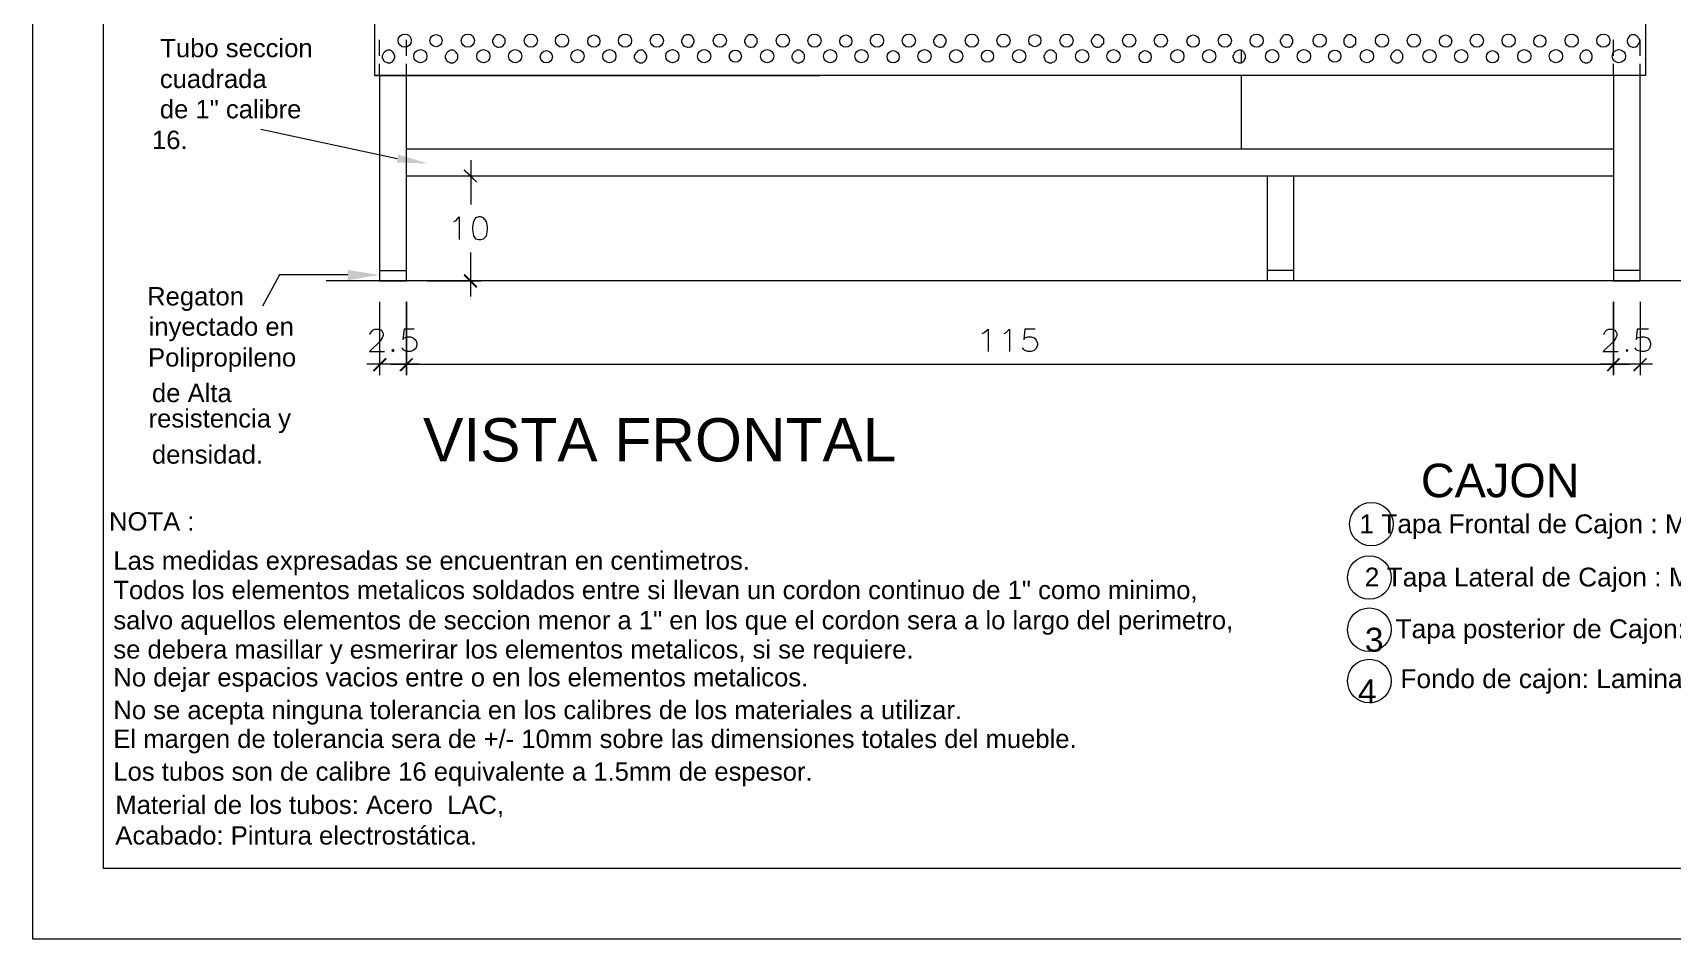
# Model space of a CAD drawing. Header units: inches. Extents: x 0.13 to 4.47, y 0.19 to 3.07.
# Drawn here: x 0.131 to 1.69, y 0.186 to 1.047 of the extents above; entities that cross this region are included whole.
import ezdxf

# ---------------------------------------------------------------- set-up
doc = ezdxf.new("R2010")
doc.units = ezdxf.units.IN
doc.header["$MEASUREMENT"] = 0
for name, color, linetype in [('PDF_PDF5_PDF12_PDF11_0', 7, 'Continuous'), ('PDF_PDF5_PDF12_PDF11_cotas', 7, 'Continuous'), ('PDF_PDF5_PDF12_PDF11_COTAS-01', 7, 'Continuous'), ('PDF_PDF5_PDF12_PDF11_PIEZAS', 7, 'Continuous'), ('PDF_PDF5_PDF12_PDF11_PROYECCION 2', 7, 'Continuous'), ('PDF_Texto', 7, 'Continuous')]:
    doc.layers.add(name, color=color, linetype=linetype)
doc.layers.add('PDF_PDF5_PDF12_PDF11_punteadas', color=7, linetype='Continuous', true_color=0xff3e00)
doc.styles.add('PDF Arial', font='arial.ttf')

msp = doc.modelspace()

# ---------------------------------------------------------------- linework, layer by layer
at = {"layer": 'PDF_PDF5_PDF12_PDF11_0', "lineweight": 5}
for points in [[(1.2797, 1.0305), (1.2797, 1.0189)], [(0.4605, 1.0068), (0.4605, 0.8118), (0.4861, 0.8118), (0.4861, 1.0068)], [(1.2797, 1.0068), (1.2797, 0.9372)], [(1.6336, 1.0068), (1.6336, 0.8118), (1.6591, 0.8118), (1.6591, 1.0068)], [(0.3477, 0.9557), (0.4772, 0.9279)], [(0.4861, 0.9372), (1.6336, 0.9372)], [(0.5474, 0.9265), (0.5474, 0.8842)], [(0.4861, 0.9116), (1.6336, 0.9116)], [(0.506, 0.9116), (0.5567, 0.9116)], [(1.3043, 0.9116), (1.3043, 0.8118)], [(1.3294, 0.9116), (1.3294, 0.8118)], [(0.5474, 0.7969), (0.5474, 0.8387)], [(0.4303, 0.8173), (0.3653, 0.8173), (0.3491, 0.7876)], [(1.7427, 0.8118), (0.4099, 0.8118)], [(0.4605, 0.8215), (0.4861, 0.8215)], [(0.506, 0.8118), (0.5567, 0.8118)], [(1.3294, 0.8215), (1.3043, 0.8215)], [(1.9489, 0.8118), (1.5217, 0.8118)], [(1.6591, 0.8215), (1.6336, 0.8215)]]:
    msp.add_lwpolyline(points, dxfattribs=at)
at = {"layer": 'PDF_PDF5_PDF12_PDF11_0', "lineweight": 13}
msp.add_lwpolyline([(0.5311, 0.868), (0.5334, 0.8689), (0.5362, 0.8726), (0.5362, 0.8508)], dxfattribs=at)
msp.add_lwpolyline([(0.5548, 0.8726), (0.5516, 0.8717), (0.5497, 0.868), (0.5488, 0.8629), (0.5488, 0.8601), (0.5497, 0.8545), (0.5516, 0.8517), (0.5548, 0.8508), (0.5567, 0.8508), (0.5594, 0.8517), (0.5622, 0.8545), (0.5632, 0.8601), (0.5632, 0.8629), (0.5622, 0.868), (0.5594, 0.8717), (0.5567, 0.8726)], close=True, dxfattribs=at)
at = {"layer": 'PDF_PDF5_PDF12_PDF11_0', "lineweight": 5}
for centre in [(1.4035, 0.5803), (1.4016, 0.5296), (1.4016, 0.48), (1.4016, 0.4312)]:
    msp.add_circle(centre, 0.0207, dxfattribs=at)
at = {"layer": 'PDF_PDF5_PDF12_PDF11_0', "transparency": 33554559}
for points in [[(0.4782, 0.9316), (0.507, 0.9232), (0.4768, 0.9242)], [(0.5534, 0.906), (0.5404, 0.9167), (0.5413, 0.9177)], [(0.5525, 0.9051), (0.5534, 0.906), (0.5404, 0.9167)], [(0.4303, 0.822), (0.4601, 0.8173), (0.4303, 0.8122)], [(0.5413, 0.8183), (0.5404, 0.8169), (0.5534, 0.8062)], [(0.5404, 0.8169), (0.5534, 0.8062), (0.5525, 0.8048)], [(0.454, 0.7263), (0.4554, 0.7254), (0.4661, 0.7384)], [(0.4554, 0.7254), (0.4661, 0.7384), (0.4675, 0.7375)], [(0.4912, 0.7384), (0.481, 0.7254), (0.4791, 0.7263)], [(0.4912, 0.7384), (0.481, 0.7254), (0.4791, 0.7263)], [(0.4926, 0.7375), (0.4912, 0.7384), (0.481, 0.7254)], [(0.4926, 0.7375), (0.4912, 0.7384), (0.481, 0.7254)], [(1.6271, 0.7263), (1.6285, 0.7254), (1.6387, 0.7384)], [(1.6271, 0.7263), (1.6285, 0.7254), (1.6387, 0.7384)], [(1.6285, 0.7254), (1.6387, 0.7384), (1.6401, 0.7375)], [(1.6285, 0.7254), (1.6387, 0.7384), (1.6401, 0.7375)], [(1.6647, 0.7384), (1.6536, 0.7254), (1.6522, 0.7263)], [(1.6656, 0.7375), (1.6647, 0.7384), (1.6536, 0.7254)]]:
    msp.add_solid(points, dxfattribs=at)
at = {"layer": 'PDF_PDF5_PDF12_PDF11_cotas', "lineweight": 5}
msp.add_lwpolyline([(0.1981, 3.0028), (4.407, 3.0028), (4.407, 0.2531), (0.1981, 0.2531)], close=True, dxfattribs=at)
at = {"layer": 'PDF_PDF5_PDF12_PDF11_COTAS-01', "lineweight": 5}
for points in [[(0.4605, 0.7918), (0.4605, 0.7221)], [(0.4861, 0.7221), (0.4861, 0.7918), (0.4861, 0.7221)], [(1.6336, 0.7221), (1.6336, 0.7918), (1.6336, 0.7221)], [(1.6591, 0.7918), (1.6591, 0.7221)], [(0.4981, 0.7324), (0.4861, 0.7324), (0.4605, 0.7324), (0.4485, 0.7324)], [(0.4712, 0.7324), (1.6489, 0.7324)], [(1.6708, 0.7324), (1.6591, 0.7324), (1.6336, 0.7324), (1.6215, 0.7324)]]:
    msp.add_lwpolyline(points, dxfattribs=at)
at = {"layer": 'PDF_PDF5_PDF12_PDF11_COTAS-01', "lineweight": 13}
for points in [[(0.4517, 0.7607), (0.4517, 0.7616), (0.4531, 0.7635), (0.454, 0.7649), (0.4559, 0.7658), (0.4601, 0.7658), (0.4619, 0.7649), (0.4629, 0.7635), (0.4638, 0.7616), (0.4638, 0.7598), (0.4629, 0.7574), (0.461, 0.7542), (0.4508, 0.7444), (0.4652, 0.7444)], [(0.4935, 0.7658), (0.4838, 0.7658), (0.4828, 0.756), (0.4838, 0.7574), (0.4865, 0.7584), (0.4898, 0.7584), (0.4926, 0.7574), (0.4949, 0.7551), (0.4958, 0.7523), (0.4958, 0.7505), (0.4949, 0.7472), (0.4926, 0.7454), (0.4898, 0.7444), (0.4865, 0.7444), (0.4838, 0.7454), (0.4828, 0.7463), (0.4819, 0.7481)], [(1.0336, 0.7616), (1.0355, 0.7625), (1.0392, 0.7658), (1.0392, 0.7444)], [(1.0545, 0.7616), (1.0564, 0.7625), (1.0596, 0.7658), (1.0596, 0.7444)], [(1.0838, 0.7658), (1.074, 0.7658), (1.0731, 0.756), (1.074, 0.7574), (1.0768, 0.7584), (1.08, 0.7584), (1.0828, 0.7574), (1.0847, 0.7551), (1.0861, 0.7523), (1.0861, 0.7505), (1.0847, 0.7472), (1.0828, 0.7454), (1.08, 0.7444), (1.0768, 0.7444), (1.074, 0.7454), (1.0731, 0.7463), (1.0717, 0.7481)], [(1.6248, 0.7607), (1.6248, 0.7616), (1.6257, 0.7635), (1.6271, 0.7649), (1.629, 0.7658), (1.6331, 0.7658), (1.635, 0.7649), (1.6359, 0.7635), (1.6369, 0.7616), (1.6369, 0.7598), (1.6359, 0.7574), (1.6341, 0.7542), (1.6239, 0.7444), (1.6382, 0.7444)], [(1.667, 0.7658), (1.6564, 0.7658), (1.6554, 0.756), (1.6564, 0.7574), (1.6601, 0.7584), (1.6629, 0.7584), (1.6661, 0.7574), (1.668, 0.7551), (1.6689, 0.7523), (1.6689, 0.7505), (1.668, 0.7472), (1.6661, 0.7454), (1.6629, 0.7444), (1.6601, 0.7444), (1.6564, 0.7454), (1.6554, 0.7463), (1.6545, 0.7481)]]:
    msp.add_lwpolyline(points, dxfattribs=at)
for points in [[(0.4735, 0.7463), (0.4721, 0.7454), (0.4735, 0.7444), (0.4745, 0.7454)], [(1.6466, 0.7463), (1.6457, 0.7454), (1.6466, 0.7444), (1.6475, 0.7454)]]:
    msp.add_lwpolyline(points, close=True, dxfattribs=at)
at = {"layer": 'PDF_PDF5_PDF12_PDF11_PIEZAS', "lineweight": 5}
msp.add_lwpolyline([(4.4743, 3.0701), (4.4743, 0.1858), (0.1308, 0.1858), (0.1308, 3.0701)], close=True, dxfattribs=at)
at = {"layer": 'PDF_PDF5_PDF12_PDF11_PROYECCION 2', "lineweight": 5}
for points in [[(0.4559, 1.311), (1.6643, 1.311), (1.6643, 1.0068), (0.4559, 1.0068)], [(0.5799, 1.0398), (0.5799, 1.0407), (0.5799, 1.0416), (0.579, 1.0426), (0.5785, 1.0435), (0.5776, 1.0444), (0.5766, 1.0449), (0.5752, 1.0454), (0.5738, 1.0454), (0.5729, 1.0454), (0.572, 1.0454), (0.5711, 1.0449), (0.5701, 1.044), (0.5692, 1.043), (0.5687, 1.0421), (0.5683, 1.0412), (0.5678, 1.0403), (0.5678, 1.0389), (0.5683, 1.0379), (0.5687, 1.037), (0.5692, 1.0361), (0.5701, 1.0351), (0.5711, 1.0347), (0.572, 1.0342), (0.5729, 1.0338), (0.5738, 1.0338), (0.5752, 1.0342), (0.5766, 1.0342), (0.5776, 1.0347), (0.5785, 1.0356), (0.579, 1.0365), (0.5799, 1.0375), (0.5799, 1.0384)], [(0.7596, 1.0398), (0.7596, 1.0407), (0.7591, 1.0416), (0.7587, 1.0426), (0.7582, 1.0435), (0.7573, 1.0444), (0.7564, 1.0449), (0.7554, 1.0454), (0.754, 1.0454), (0.7531, 1.0454), (0.7522, 1.0454), (0.7503, 1.0449), (0.7494, 1.044), (0.7489, 1.043), (0.7485, 1.0421), (0.748, 1.0412), (0.7475, 1.0403), (0.7475, 1.0389), (0.748, 1.0379), (0.7485, 1.037), (0.7489, 1.0361), (0.7494, 1.0351), (0.7503, 1.0347), (0.7522, 1.0342), (0.7531, 1.0338), (0.754, 1.0338), (0.7554, 1.0342), (0.7564, 1.0342), (0.7573, 1.0347), (0.7582, 1.0356), (0.7587, 1.0365), (0.7591, 1.0375), (0.7596, 1.0384)], [(0.8195, 1.0398), (0.8195, 1.0407), (0.8195, 1.0416), (0.8186, 1.0426), (0.8181, 1.0435), (0.8172, 1.0444), (0.8163, 1.0449), (0.8153, 1.0454), (0.8139, 1.0454), (0.8125, 1.0454), (0.8116, 1.0454), (0.8107, 1.0449), (0.8098, 1.044), (0.8088, 1.043), (0.8084, 1.0421), (0.8079, 1.0412), (0.8074, 1.0403), (0.8074, 1.0389), (0.8079, 1.0379), (0.8084, 1.037), (0.8088, 1.0361), (0.8098, 1.0351), (0.8107, 1.0347), (0.8116, 1.0342), (0.8125, 1.0338), (0.8139, 1.0338), (0.8153, 1.0342), (0.8163, 1.0342), (0.8172, 1.0347), (0.8181, 1.0356), (0.8186, 1.0365), (0.8195, 1.0375), (0.8195, 1.0384)], [(0.9992, 1.0398), (0.9992, 1.0407), (0.9988, 1.0416), (0.9983, 1.0426), (0.9978, 1.0435), (0.9969, 1.0444), (0.996, 1.0449), (0.9951, 1.0454), (0.9937, 1.0454), (0.9927, 1.0454), (0.9918, 1.0454), (0.9904, 1.0449), (0.9899, 1.044), (0.9886, 1.043), (0.9881, 1.0421), (0.9876, 1.0412), (0.9872, 1.0403), (0.9872, 1.0389), (0.9876, 1.0379), (0.9881, 1.037), (0.9886, 1.0361), (0.9899, 1.0351), (0.9904, 1.0347), (0.9918, 1.0342), (0.9927, 1.0338), (0.9937, 1.0338), (0.9951, 1.0342), (0.996, 1.0342), (0.9969, 1.0347), (0.9978, 1.0356), (0.9983, 1.0365), (0.9988, 1.0375), (0.9992, 1.0384)], [(1.1492, 1.0398), (1.1492, 1.0407), (1.1492, 1.0416), (1.1478, 1.0426), (1.1474, 1.0435), (1.1464, 1.0444), (1.1455, 1.0449), (1.1446, 1.0454), (1.1437, 1.0454), (1.1423, 1.0454), (1.1413, 1.0454), (1.1404, 1.0449), (1.1395, 1.044), (1.1386, 1.043), (1.1381, 1.0421), (1.1376, 1.0412), (1.1372, 1.0403), (1.1372, 1.0389), (1.1376, 1.0379), (1.1381, 1.037), (1.1386, 1.0361), (1.1395, 1.0351), (1.1404, 1.0347), (1.1413, 1.0342), (1.1423, 1.0338), (1.1437, 1.0338), (1.1446, 1.0342), (1.1455, 1.0342), (1.1464, 1.0347), (1.1474, 1.0356), (1.1478, 1.0365), (1.1492, 1.0375), (1.1492, 1.0384)], [(1.329, 1.0398), (1.329, 1.0407), (1.3285, 1.0416), (1.328, 1.0426), (1.3276, 1.0435), (1.3266, 1.0444), (1.3257, 1.0449), (1.3248, 1.0454), (1.3229, 1.0454), (1.322, 1.0454), (1.3211, 1.0454), (1.3197, 1.0449), (1.3192, 1.044), (1.3183, 1.043), (1.3178, 1.0421), (1.3173, 1.0412), (1.3169, 1.0403), (1.3169, 1.0389), (1.3173, 1.0379), (1.3178, 1.037), (1.3183, 1.0361), (1.3192, 1.0351), (1.3197, 1.0347), (1.3211, 1.0342), (1.322, 1.0338), (1.3229, 1.0338), (1.3248, 1.0342), (1.3257, 1.0342), (1.3266, 1.0347), (1.3276, 1.0356), (1.328, 1.0365), (1.3285, 1.0375), (1.329, 1.0384)], [(1.3889, 1.0398), (1.3889, 1.0407), (1.3889, 1.0416), (1.3884, 1.0426), (1.387, 1.0435), (1.3861, 1.0444), (1.3852, 1.0449), (1.3842, 1.0454), (1.3833, 1.0454), (1.3819, 1.0454), (1.381, 1.0454), (1.38, 1.0449), (1.3791, 1.044), (1.3782, 1.043), (1.3777, 1.0421), (1.3773, 1.0412), (1.3773, 1.0403), (1.3773, 1.0389), (1.3773, 1.0379), (1.3777, 1.037), (1.3782, 1.0361), (1.3791, 1.0351), (1.38, 1.0347), (1.381, 1.0342), (1.3819, 1.0338), (1.3833, 1.0338), (1.3842, 1.0342), (1.3852, 1.0342), (1.3861, 1.0347), (1.387, 1.0356), (1.3884, 1.0365), (1.3889, 1.0375), (1.3889, 1.0384)], [(1.6587, 1.0398), (1.6587, 1.0407), (1.6582, 1.0416), (1.6573, 1.0426), (1.6568, 1.0435), (1.6559, 1.0444), (1.655, 1.0449), (1.654, 1.0454), (1.6526, 1.0454), (1.6517, 1.0454), (1.6508, 1.0454), (1.6494, 1.0449), (1.6485, 1.044), (1.648, 1.043), (1.6475, 1.0421), (1.6471, 1.0412), (1.6466, 1.0403), (1.6466, 1.0389), (1.6471, 1.0379), (1.6475, 1.037), (1.648, 1.0361), (1.6485, 1.0351), (1.6494, 1.0347), (1.6508, 1.0342), (1.6517, 1.0338), (1.6526, 1.0338), (1.654, 1.0342), (1.655, 1.0342), (1.6559, 1.0347), (1.6568, 1.0356), (1.6573, 1.0365), (1.6582, 1.0375), (1.6587, 1.0384)], [(0.4749, 1.0245), (0.4749, 1.0259), (0.4745, 1.0268), (0.474, 1.0277), (0.4735, 1.0286), (0.4726, 1.0296), (0.4717, 1.0305), (0.4707, 1.031), (0.4694, 1.031), (0.4684, 1.031), (0.4675, 1.0305), (0.4661, 1.0296), (0.4652, 1.0291), (0.4642, 1.0282), (0.4638, 1.0273), (0.4633, 1.0263), (0.4629, 1.0254), (0.4629, 1.024), (0.4633, 1.0231), (0.4638, 1.0221), (0.4642, 1.0212), (0.4652, 1.0203), (0.4661, 1.0198), (0.4675, 1.0194), (0.4684, 1.0189), (0.4694, 1.0189), (0.4707, 1.0189), (0.4717, 1.0194), (0.4726, 1.0198), (0.4735, 1.0208), (0.474, 1.0217), (0.4745, 1.0226), (0.4749, 1.0235)], [(0.5348, 1.0245), (0.5348, 1.0259), (0.5348, 1.0268), (0.5339, 1.0277), (0.5334, 1.0286), (0.5325, 1.0296), (0.5316, 1.0305), (0.5307, 1.031), (0.5297, 1.031), (0.5279, 1.031), (0.5269, 1.0305), (0.526, 1.0296), (0.5251, 1.0291), (0.5242, 1.0282), (0.5237, 1.0273), (0.5232, 1.0263), (0.5228, 1.0254), (0.5228, 1.024), (0.5232, 1.0231), (0.5237, 1.0221), (0.5242, 1.0212), (0.5251, 1.0203), (0.526, 1.0198), (0.5269, 1.0194), (0.5279, 1.0189), (0.5297, 1.0189), (0.5307, 1.0189), (0.5316, 1.0194), (0.5325, 1.0198), (0.5334, 1.0208), (0.5339, 1.0217), (0.5348, 1.0226), (0.5348, 1.0235)], [(0.7146, 1.0245), (0.7146, 1.0259), (0.7141, 1.0268), (0.7136, 1.0277), (0.7132, 1.0286), (0.7122, 1.0296), (0.7113, 1.0305), (0.7104, 1.031), (0.709, 1.031), (0.7081, 1.031), (0.7071, 1.0305), (0.7057, 1.0296), (0.7053, 1.0291), (0.7043, 1.0282), (0.7039, 1.0273), (0.7029, 1.0263), (0.7025, 1.0254), (0.7025, 1.024), (0.7029, 1.0231), (0.7039, 1.0221), (0.7043, 1.0212), (0.7053, 1.0203), (0.7057, 1.0198), (0.7071, 1.0194), (0.7081, 1.0189), (0.709, 1.0189), (0.7104, 1.0189), (0.7113, 1.0194), (0.7122, 1.0198), (0.7132, 1.0208), (0.7136, 1.0217), (0.7141, 1.0226), (0.7146, 1.0235)], [(0.8646, 1.0245), (0.8646, 1.0259), (0.8646, 1.0268), (0.8636, 1.0277), (0.8632, 1.0286), (0.8618, 1.0296), (0.8608, 1.0305), (0.8599, 1.031), (0.859, 1.031), (0.8576, 1.031), (0.8567, 1.0305), (0.8557, 1.0296), (0.8548, 1.0291), (0.8539, 1.0282), (0.8534, 1.0273), (0.8529, 1.0263), (0.8525, 1.0254), (0.8525, 1.024), (0.8529, 1.0231), (0.8534, 1.0221), (0.8539, 1.0212), (0.8548, 1.0203), (0.8557, 1.0198), (0.8567, 1.0194), (0.8576, 1.0189), (0.859, 1.0189), (0.8599, 1.0189), (0.8608, 1.0194), (0.8618, 1.0198), (0.8632, 1.0208), (0.8636, 1.0217), (0.8646, 1.0226), (0.8646, 1.0235)], [(1.1042, 1.0245), (1.1042, 1.0259), (1.1042, 1.0268), (1.1037, 1.0277), (1.1028, 1.0286), (1.1019, 1.0296), (1.1005, 1.0305), (1.0995, 1.031), (1.0986, 1.031), (1.0972, 1.031), (1.0963, 1.0305), (1.0954, 1.0296), (1.0944, 1.0291), (1.0935, 1.0282), (1.093, 1.0273), (1.0926, 1.0263), (1.0921, 1.0254), (1.0921, 1.024), (1.0926, 1.0231), (1.093, 1.0221), (1.0935, 1.0212), (1.0944, 1.0203), (1.0954, 1.0198), (1.0963, 1.0194), (1.0972, 1.0189), (1.0986, 1.0189), (1.0995, 1.0189), (1.1005, 1.0194), (1.1019, 1.0198), (1.1028, 1.0208), (1.1037, 1.0217), (1.1042, 1.0226), (1.1042, 1.0235)], [(1.2839, 1.0245), (1.2839, 1.0259), (1.2834, 1.0268), (1.283, 1.0277), (1.2825, 1.0286), (1.2816, 1.0296), (1.2807, 1.0305), (1.2797, 1.031), (1.2783, 1.031), (1.2774, 1.031), (1.2765, 1.0305), (1.2746, 1.0296), (1.2742, 1.0291), (1.2732, 1.0282), (1.2728, 1.0273), (1.2723, 1.0263), (1.2718, 1.0254), (1.2718, 1.024), (1.2723, 1.0231), (1.2728, 1.0221), (1.2732, 1.0212), (1.2742, 1.0203), (1.2746, 1.0198), (1.2765, 1.0194), (1.2774, 1.0189), (1.2783, 1.0189), (1.2797, 1.0189), (1.2807, 1.0194), (1.2816, 1.0198), (1.2825, 1.0208), (1.283, 1.0217), (1.2834, 1.0226), (1.2839, 1.0235)], [(1.4334, 1.0245), (1.4334, 1.0259), (1.4334, 1.0268), (1.4325, 1.0277), (1.4321, 1.0286), (1.4311, 1.0296), (1.4302, 1.0305), (1.4293, 1.031), (1.4283, 1.031), (1.4269, 1.031), (1.426, 1.0305), (1.4251, 1.0296), (1.4242, 1.0291), (1.4232, 1.0282), (1.4228, 1.0273), (1.4223, 1.0263), (1.4218, 1.0254), (1.4218, 1.024), (1.4223, 1.0231), (1.4228, 1.0221), (1.4232, 1.0212), (1.4242, 1.0203), (1.4251, 1.0198), (1.426, 1.0194), (1.4269, 1.0189), (1.4283, 1.0189), (1.4293, 1.0189), (1.4302, 1.0194), (1.4311, 1.0198), (1.4321, 1.0208), (1.4325, 1.0217), (1.4334, 1.0226), (1.4334, 1.0235)], [(1.6136, 1.0245), (1.6136, 1.0259), (1.6132, 1.0268), (1.6127, 1.0277), (1.6122, 1.0286), (1.6113, 1.0296), (1.6104, 1.0305), (1.609, 1.031), (1.6076, 1.031), (1.6067, 1.031), (1.6057, 1.0305), (1.6043, 1.0296), (1.6039, 1.0291), (1.603, 1.0282), (1.6025, 1.0273), (1.602, 1.0263), (1.6016, 1.0254), (1.6016, 1.024), (1.602, 1.0231), (1.6025, 1.0221), (1.603, 1.0212), (1.6039, 1.0203), (1.6043, 1.0198), (1.6057, 1.0194), (1.6067, 1.0189), (1.6076, 1.0189), (1.609, 1.0189), (1.6104, 1.0194), (1.6113, 1.0198), (1.6122, 1.0208), (1.6127, 1.0217), (1.6132, 1.0226), (1.6136, 1.0235)]]:
    msp.add_lwpolyline(points, close=True, dxfattribs=at)
msp.add_lwpolyline([(0.4559, 1.0068), (0.879, 1.0068)], dxfattribs=at)
for centre, radius in [((0.4844, 1.04), 0.00627), ((0.5142, 1.04), 0.0058), ((0.5444, 1.04), 0.00627), ((0.6043, 1.04), 0.00627), ((0.634, 1.04), 0.00627), ((0.6642, 1.0396), 0.0058), ((0.6939, 1.04), 0.00627), ((0.7241, 1.04), 0.00627), ((0.784, 1.04), 0.00627), ((0.8439, 1.04), 0.00627), ((0.8741, 1.04), 0.00627), ((0.9038, 1.0396), 0.0058), ((0.9335, 1.04), 0.00627), ((0.9637, 1.04), 0.00627), ((1.0236, 1.04), 0.00627), ((1.0538, 1.04), 0.00627), ((1.0835, 1.04), 0.0058), ((1.1137, 1.04), 0.00627), ((1.1732, 1.04), 0.00627), ((1.2033, 1.04), 0.00627), ((1.234, 1.0396), 0.0058), ((1.2642, 1.04), 0.00627), ((1.2944, 1.04), 0.00627), ((1.3543, 1.04), 0.00627), ((1.4137, 1.04), 0.00627), ((1.4439, 1.04), 0.00627), ((1.4741, 1.0396), 0.0058), ((1.5038, 1.04), 0.00627), ((1.534, 1.04), 0.00627), ((1.5637, 1.0396), 0.0058), ((1.5939, 1.04), 0.00627), ((1.6241, 1.04), 0.00627), ((0.4993, 1.0252), 0.00627), ((0.5592, 1.0252), 0.00627), ((0.5894, 1.0252), 0.00627), ((0.6191, 1.0247), 0.0058), ((0.6488, 1.0252), 0.00627), ((0.679, 1.0252), 0.00627), ((0.7389, 1.0252), 0.00627), ((0.7691, 1.0252), 0.00627), ((0.7988, 1.0252), 0.0058), ((0.829, 1.0252), 0.00627), ((0.8889, 1.0252), 0.00627), ((0.9187, 1.0252), 0.00627), ((0.9488, 1.0247), 0.0058), ((0.9786, 1.0252), 0.00627), ((1.0088, 1.0252), 0.00627), ((1.0385, 1.0252), 0.0058), ((1.0687, 1.0252), 0.00627), ((1.1286, 1.0252), 0.00627), ((1.1583, 1.0252), 0.00627), ((1.1885, 1.0247), 0.0058), ((1.2191, 1.0252), 0.00627), ((1.2493, 1.0252), 0.00627), ((1.3092, 1.0252), 0.00627), ((1.3394, 1.0252), 0.00627), ((1.3687, 1.0252), 0.0058), ((1.3993, 1.0252), 0.00627), ((1.4588, 1.0252), 0.00627), ((1.4889, 1.0252), 0.00627), ((1.5187, 1.0247), 0.0058), ((1.5187, 1.0247), 0.0058), ((1.5489, 1.0252), 0.00627), ((1.579, 1.0252), 0.00627), ((1.6389, 1.0252), 0.00627)]:
    msp.add_circle(centre, radius, dxfattribs=at)
at = {"layer": 'PDF_PDF5_PDF12_PDF11_punteadas', "lineweight": 5}
for points in [[(0.4605, 1.0254), (0.4605, 1.0407)], [(0.4861, 1.0254), (0.4861, 1.0407)], [(1.6336, 1.0254), (1.6336, 1.0407)], [(1.6591, 1.0254), (1.6591, 1.0407)], [(0.4605, 1.0068), (0.4605, 1.018)], [(0.4861, 1.0068), (0.4861, 1.018)], [(1.6336, 1.0068), (1.6336, 1.018)], [(1.6591, 1.0068), (1.6591, 1.018)]]:
    msp.add_lwpolyline(points, dxfattribs=at)

# ---------------------------------------------------------------- texts
at = {"layer": 'PDF_Texto', "attachment_point": 7, "style": 'PDF Arial'}
for s, insert, char_height in [('Tubo seccion', (0.252, 1.024), 0.017438), ('cuadrada', (0.2516, 0.9947), 0.01744), ('de 1" calibre', (0.2516, 0.9659), 0.017438), ('16.', (0.2441, 0.9367), 0.01744), ('Regaton', (0.2395, 0.783), 0.01744), ('inyectado en', (0.2409, 0.7542), 0.017438), ('Polipropileno', (0.2404, 0.7249), 0.017438), ('de Alta', (0.2441, 0.6961), 0.01744), ('resistencia y', (0.2409, 0.6669), 0.017438), ('VISTA FRONTAL', (0.5019, 0.6394), 0.041117), ('densidad.', (0.2441, 0.6376), 0.01744), ('CAJON', (1.4506, 0.6055), 0.03187), ('NOTA :', (0.2033, 0.574), 0.01744), ('1 Tapa Frontal de Cajon : MELAMINA DE 18mm', (1.3921, 0.5663), 0.017903), ('Las medidas expresadas se encuentran en centimetros.', (0.2074, 0.5317), 0.017438), ('2 Tapa Lateral de Cajon : MELAMINA DE 15mm', (1.3972, 0.5157), 0.017903), ('Todos los elementos metalicos soldados entre si llevan un cordon continuo de 1" como minimo,', (0.2074, 0.5058), 0.017438), ('salvo aquellos elementos de seccion menor a 1" en los que el cordon sera a lo largo del perimetro,', (0.2074, 0.4751), 0.017438), ('Tapa posterior de Cajon: MELAMINA DE 15mm', (1.4265, 0.4665), 0.017903), ('se debera masillar y esmerirar los elementos metalicos, si se requiere.', (0.2074, 0.4473), 0.017438), ('3', (1.3973, 0.4587), 0.0228), ('No dejar espacios vacios entre o en los elementos metalicos.', (0.2074, 0.4208), 0.017438), ('Fondo de cajon: Lamina  MELAMINA DE 09mm', (1.4311, 0.4191), 0.017903), ('4', (1.3907, 0.4099), 0.0228), ('No se acepta ninguna tolerancia en los calibres de los materiales a utilizar.', (0.2074, 0.3897), 0.017438), ('El margen de tolerancia sera de +/- 10mm sobre las dimensiones totales del mueble.', (0.2074, 0.3623), 0.017438), ('Los tubos son de calibre 16 equivalente a 1.5mm de espesor.', (0.2074, 0.3312), 0.017438), ('Material de los tubos: Acero  LAC, \\PAcabado: Pintura electrostática.', (0.2093, 0.2755), 0.017438)]:
    msp.add_mtext(s, dxfattribs=dict(at, insert=insert, char_height=char_height))

doc.saveas('drawing.dxf')
